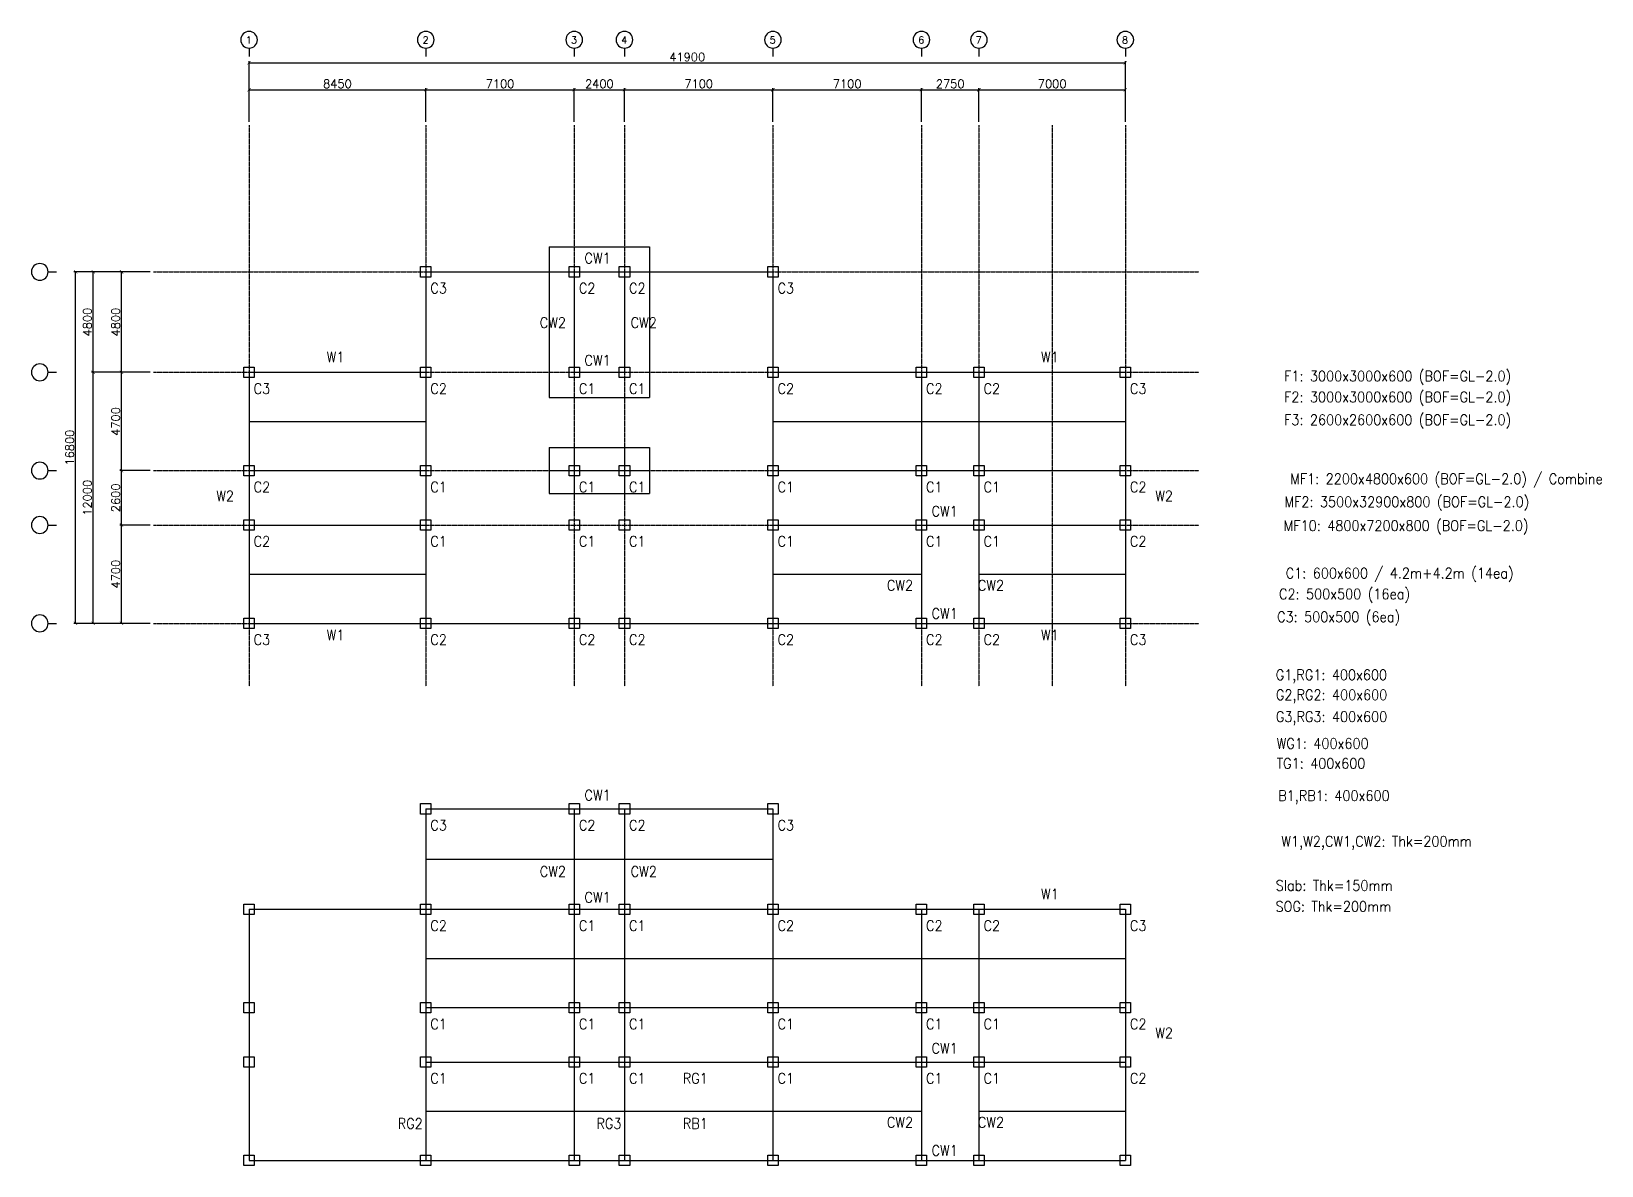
# Model space of a CAD drawing. Header units: millimetres. Extents: x -232466 to 399172, y -86855 to 307772.
# Drawn here: x 188312 to 263390, y 237455 to 291668 of the extents above; entities that cross this region are included whole.
import ezdxf
from ezdxf.enums import TextEntityAlignment as Align

# ---------------------------------------------------------------- set-up
doc = ezdxf.new("R2010")
doc.units = ezdxf.units.MM
doc.linetypes.add('AXES', pattern=[50.8, 31.75, -6.35, 6.35, -6.35])
doc.linetypes.add('CENTER', pattern=[2, 1.25, -0.25, 0.25, -0.25])
doc.layers.add('0S_Midas', color=11, linetype='Continuous', lineweight=30)
for name, color, linetype in [('0S_Name', 7, 'Continuous'), ('Center Line', 1, 'CENTER'), ('COL', 2, 'Continuous'), ('dim', 7, 'Continuous'), ('SYM', 7, 'Continuous')]:
    doc.layers.add(name, color=color, linetype=linetype)
doc.styles.add('ROMAND', font='romand')
doc.styles.add('RomanS', font='romans.shx')
doc.dimstyles.new('HYUNDAI', dxfattribs={"dimscale": 120, "dimtxt": 3, "dimasz": 3, "dimexe": 1, "dimexo": 2, "dimgap": 1, "dimtad": 1, "dimdec": 0, "dimdsep": 46, "dimtxsty": 'RomanS', "dimcen": 0, "dimclrd": 256, "dimclre": 256, "dimclrt": 3, "dimadec": 0, "dimazin": 0, "dimtfac": 1, "dimtdec": 0, "dimtix": 1, "dimtmove": 2, "dimatfit": 3, "dimfxl": 1, "dimtvp": 1, "dimtolj": 1, "dimarcsym": 0})

# ---------------------------------------------------------------- blocks, each defined once
blk = doc.blocks.new('_ArchTick')
at = {"color": 0, "linetype": 'ByBlock', "const_width": 0.15}
blk.add_lwpolyline([(-0.5, -0.5), (0.5, 0.5)], dxfattribs=at)
blk = doc.blocks.new('*D334')
at = {"layer": 'Defpoints', "color": 0}
for p in [(190425, 280174), (194149, 280174), (194149, 263374)]:
    blk.add_point(p, dxfattribs=at)
at = {"layer": 'dim', "lineweight": -2}
for p, q in [((193989, 280174), (190345, 280174)), ((190425, 263374), (190425, 280174)), ((193989, 263374), (190345, 263374))]:
    blk.add_line(p, q, dxfattribs=at)
at = {"layer": 'dim', "lineweight": -2, "xscale": 160, "yscale": 160, "zscale": 160}
for p, rotation in [((190425, 280174), 90), ((190425, 263374), 270)]:
    blk.add_blockref('_ArchTick', p, dxfattribs=dict(at, rotation=rotation))
at = {"layer": 'dim', "color": 0, "insert": (190145, 271774), "char_height": 400, "attachment_point": 5, "rotation": 90, "style": 'RomanS', "bg_fill": 3, "box_fill_scale": 1.1, "bg_fill_color": 257, "bg_fill_transparency": 0}
blk.add_mtext('\\A1;16800', dxfattribs=at)
blk = doc.blocks.new('*D335')
at = {"layer": 'Defpoints', "color": 0}
for p in [(191269, 280174), (194149, 280174), (194149, 275374)]:
    blk.add_point(p, dxfattribs=at)
at = {"layer": 'dim', "lineweight": -2}
for p, q in [((193989, 280174), (191189, 280174)), ((191269, 275374), (191269, 280174)), ((193989, 275374), (191189, 275374))]:
    blk.add_line(p, q, dxfattribs=at)
at = {"layer": 'dim', "lineweight": -2, "xscale": 160, "yscale": 160, "zscale": 160}
for p, rotation in [((191269, 280174), 90), ((191269, 275374), 270)]:
    blk.add_blockref('_ArchTick', p, dxfattribs=dict(at, rotation=rotation))
at = {"layer": 'dim', "color": 0, "insert": (190989, 277774), "char_height": 400, "attachment_point": 5, "rotation": 90, "style": 'RomanS', "bg_fill": 3, "box_fill_scale": 1.1, "bg_fill_color": 257, "bg_fill_transparency": 0}
blk.add_mtext('\\A1;4800', dxfattribs=at)
blk = doc.blocks.new('*D336')
at = {"layer": 'Defpoints', "color": 0}
for p in [(207168, 288882), (198718, 287184), (207168, 287184)]:
    blk.add_point(p, dxfattribs=at)
at = {"layer": 'dim', "lineweight": -2}
for p, q in [((198718, 287344), (198718, 288962)), ((198718, 288882), (207168, 288882)), ((207168, 287344), (207168, 288962))]:
    blk.add_line(p, q, dxfattribs=at)
at = {"layer": 'dim', "lineweight": -2, "xscale": 160, "yscale": 160, "zscale": 160, "rotation": 180}
blk.add_blockref('_ArchTick', (198718, 288882), dxfattribs=at)
at = {"layer": 'dim', "lineweight": -2, "xscale": 160, "yscale": 160, "zscale": 160}
blk.add_blockref('_ArchTick', (207168, 288882), dxfattribs=at)
at = {"layer": 'dim', "color": 0, "insert": (202943, 289162), "char_height": 400, "attachment_point": 5, "style": 'RomanS', "bg_fill": 3, "box_fill_scale": 1.1, "bg_fill_color": 257, "bg_fill_transparency": 0}
blk.add_mtext('\\A1;8450', dxfattribs=at)
blk = doc.blocks.new('주열')
at = {"layer": 'SYM'}
blk.add_line((0, 600), (0, 0), dxfattribs=at)
blk.add_circle((0, 1200), 600, dxfattribs=at)
blk = doc.blocks.new('*D337')
at = {"layer": 'Defpoints', "color": 0}
for p in [(240618, 290162), (198718, 287184), (240618, 287184)]:
    blk.add_point(p, dxfattribs=at)
at = {"layer": 'dim', "lineweight": -2}
for p, q in [((198718, 287344), (198718, 290242)), ((198718, 290162), (240618, 290162)), ((240618, 287344), (240618, 290242))]:
    blk.add_line(p, q, dxfattribs=at)
at = {"layer": 'dim', "lineweight": -2, "xscale": 160, "yscale": 160, "zscale": 160, "rotation": 180}
blk.add_blockref('_ArchTick', (198718, 290162), dxfattribs=at)
at = {"layer": 'dim', "lineweight": -2, "xscale": 160, "yscale": 160, "zscale": 160}
blk.add_blockref('_ArchTick', (240618, 290162), dxfattribs=at)
at = {"layer": 'dim', "color": 0, "insert": (219668, 290442), "char_height": 400, "attachment_point": 5, "style": 'RomanS', "bg_fill": 3, "box_fill_scale": 1.1, "bg_fill_color": 257, "bg_fill_transparency": 0}
blk.add_mtext('\\A1;41900', dxfattribs=at)
blk = doc.blocks.new('*D338')
at = {"layer": 'Defpoints', "color": 0}
for p in [(214268, 288882), (207168, 287184), (214268, 287184)]:
    blk.add_point(p, dxfattribs=at)
at = {"layer": 'dim', "lineweight": -2}
for p, q in [((207168, 287344), (207168, 288962)), ((207168, 288882), (214268, 288882)), ((214268, 287344), (214268, 288962))]:
    blk.add_line(p, q, dxfattribs=at)
at = {"layer": 'dim', "lineweight": -2, "xscale": 160, "yscale": 160, "zscale": 160, "rotation": 180}
blk.add_blockref('_ArchTick', (207168, 288882), dxfattribs=at)
at = {"layer": 'dim', "lineweight": -2, "xscale": 160, "yscale": 160, "zscale": 160}
blk.add_blockref('_ArchTick', (214268, 288882), dxfattribs=at)
at = {"layer": 'dim', "color": 0, "insert": (210718, 289162), "char_height": 400, "attachment_point": 5, "style": 'RomanS', "bg_fill": 3, "box_fill_scale": 1.1, "bg_fill_color": 257, "bg_fill_transparency": 0}
blk.add_mtext('\\A1;7100', dxfattribs=at)
blk = doc.blocks.new('*D339')
at = {"layer": 'Defpoints', "color": 0}
for p in [(216668, 288882), (214268, 287184), (216668, 287184)]:
    blk.add_point(p, dxfattribs=at)
at = {"layer": 'dim', "lineweight": -2}
for p, q in [((214268, 287344), (214268, 288962)), ((214268, 288882), (216668, 288882)), ((216668, 287344), (216668, 288962))]:
    blk.add_line(p, q, dxfattribs=at)
at = {"layer": 'dim', "lineweight": -2, "xscale": 160, "yscale": 160, "zscale": 160, "rotation": 180}
blk.add_blockref('_ArchTick', (214268, 288882), dxfattribs=at)
at = {"layer": 'dim', "lineweight": -2, "xscale": 160, "yscale": 160, "zscale": 160}
blk.add_blockref('_ArchTick', (216668, 288882), dxfattribs=at)
at = {"layer": 'dim', "color": 0, "insert": (215468, 289162), "char_height": 400, "attachment_point": 5, "style": 'RomanS', "bg_fill": 3, "box_fill_scale": 1.1, "bg_fill_color": 257, "bg_fill_transparency": 0}
blk.add_mtext('\\A1;2400', dxfattribs=at)
blk = doc.blocks.new('*D340')
at = {"layer": 'Defpoints', "color": 0}
for p in [(223768, 288882), (216668, 287184), (223768, 287184)]:
    blk.add_point(p, dxfattribs=at)
at = {"layer": 'dim', "lineweight": -2}
for p, q in [((216668, 287344), (216668, 288962)), ((216668, 288882), (223768, 288882)), ((223768, 287344), (223768, 288962))]:
    blk.add_line(p, q, dxfattribs=at)
at = {"layer": 'dim', "lineweight": -2, "xscale": 160, "yscale": 160, "zscale": 160, "rotation": 180}
blk.add_blockref('_ArchTick', (216668, 288882), dxfattribs=at)
at = {"layer": 'dim', "lineweight": -2, "xscale": 160, "yscale": 160, "zscale": 160}
blk.add_blockref('_ArchTick', (223768, 288882), dxfattribs=at)
at = {"layer": 'dim', "color": 0, "insert": (220218, 289162), "char_height": 400, "attachment_point": 5, "style": 'RomanS', "bg_fill": 3, "box_fill_scale": 1.1, "bg_fill_color": 257, "bg_fill_transparency": 0}
blk.add_mtext('\\A1;7100', dxfattribs=at)
blk = doc.blocks.new('*D341')
at = {"layer": 'Defpoints', "color": 0}
for p in [(230868, 288882), (223768, 287184), (230868, 287184)]:
    blk.add_point(p, dxfattribs=at)
at = {"layer": 'dim', "lineweight": -2}
for p, q in [((223768, 287344), (223768, 288962)), ((223768, 288882), (230868, 288882)), ((230868, 287344), (230868, 288962))]:
    blk.add_line(p, q, dxfattribs=at)
at = {"layer": 'dim', "lineweight": -2, "xscale": 160, "yscale": 160, "zscale": 160, "rotation": 180}
blk.add_blockref('_ArchTick', (223768, 288882), dxfattribs=at)
at = {"layer": 'dim', "lineweight": -2, "xscale": 160, "yscale": 160, "zscale": 160}
blk.add_blockref('_ArchTick', (230868, 288882), dxfattribs=at)
at = {"layer": 'dim', "color": 0, "insert": (227318, 289162), "char_height": 400, "attachment_point": 5, "style": 'RomanS', "bg_fill": 3, "box_fill_scale": 1.1, "bg_fill_color": 257, "bg_fill_transparency": 0}
blk.add_mtext('\\A1;7100', dxfattribs=at)
blk = doc.blocks.new('*D342')
at = {"layer": 'Defpoints', "color": 0}
for p in [(233618, 288882), (230868, 287184), (233618, 287184)]:
    blk.add_point(p, dxfattribs=at)
at = {"layer": 'dim', "lineweight": -2}
for p, q in [((230868, 287344), (230868, 288962)), ((230868, 288882), (233618, 288882)), ((233618, 287344), (233618, 288962))]:
    blk.add_line(p, q, dxfattribs=at)
at = {"layer": 'dim', "lineweight": -2, "xscale": 160, "yscale": 160, "zscale": 160, "rotation": 180}
blk.add_blockref('_ArchTick', (230868, 288882), dxfattribs=at)
at = {"layer": 'dim', "lineweight": -2, "xscale": 160, "yscale": 160, "zscale": 160}
blk.add_blockref('_ArchTick', (233618, 288882), dxfattribs=at)
at = {"layer": 'dim', "color": 0, "insert": (232243, 289162), "char_height": 400, "attachment_point": 5, "style": 'RomanS', "bg_fill": 3, "box_fill_scale": 1.1, "bg_fill_color": 257, "bg_fill_transparency": 0}
blk.add_mtext('\\A1;2750', dxfattribs=at)
blk = doc.blocks.new('*D343')
at = {"layer": 'Defpoints', "color": 0}
for p in [(240618, 288882), (233618, 287184), (240618, 287184)]:
    blk.add_point(p, dxfattribs=at)
at = {"layer": 'dim', "lineweight": -2}
for p, q in [((233618, 287344), (233618, 288962)), ((233618, 288882), (240618, 288882)), ((240618, 287344), (240618, 288962))]:
    blk.add_line(p, q, dxfattribs=at)
at = {"layer": 'dim', "lineweight": -2, "xscale": 160, "yscale": 160, "zscale": 160, "rotation": 180}
blk.add_blockref('_ArchTick', (233618, 288882), dxfattribs=at)
at = {"layer": 'dim', "lineweight": -2, "xscale": 160, "yscale": 160, "zscale": 160}
blk.add_blockref('_ArchTick', (240618, 288882), dxfattribs=at)
at = {"layer": 'dim', "color": 0, "insert": (237118, 289162), "char_height": 400, "attachment_point": 5, "style": 'RomanS', "bg_fill": 3, "box_fill_scale": 1.1, "bg_fill_color": 257, "bg_fill_transparency": 0}
blk.add_mtext('\\A1;7000', dxfattribs=at)
blk = doc.blocks.new('*D344')
at = {"layer": 'Defpoints', "color": 0}
for p in [(191269, 275374), (194149, 275374), (194149, 263374)]:
    blk.add_point(p, dxfattribs=at)
at = {"layer": 'dim', "lineweight": -2}
for p, q in [((193989, 275374), (191189, 275374)), ((191269, 263374), (191269, 275374)), ((193989, 263374), (191189, 263374))]:
    blk.add_line(p, q, dxfattribs=at)
at = {"layer": 'dim', "lineweight": -2, "xscale": 160, "yscale": 160, "zscale": 160}
for p, rotation in [((191269, 275374), 90), ((191269, 263374), 270)]:
    blk.add_blockref('_ArchTick', p, dxfattribs=dict(at, rotation=rotation))
at = {"layer": 'dim', "color": 0, "insert": (190989, 269374), "char_height": 400, "attachment_point": 5, "rotation": 90, "style": 'RomanS', "bg_fill": 3, "box_fill_scale": 1.1, "bg_fill_color": 257, "bg_fill_transparency": 0}
blk.add_mtext('\\A1;12000', dxfattribs=at)
blk = doc.blocks.new('*D345')
at = {"layer": 'Defpoints', "color": 0}
for p in [(192622, 280174), (194149, 280174), (194149, 275374)]:
    blk.add_point(p, dxfattribs=at)
at = {"layer": 'dim', "lineweight": -2}
for p, q in [((193989, 280174), (192542, 280174)), ((192622, 275374), (192622, 280174)), ((193989, 275374), (192542, 275374))]:
    blk.add_line(p, q, dxfattribs=at)
at = {"layer": 'dim', "lineweight": -2, "xscale": 160, "yscale": 160, "zscale": 160}
for p, rotation in [((192622, 280174), 90), ((192622, 275374), 270)]:
    blk.add_blockref('_ArchTick', p, dxfattribs=dict(at, rotation=rotation))
at = {"layer": 'dim', "color": 0, "insert": (192342, 277774), "char_height": 400, "attachment_point": 5, "rotation": 90, "style": 'RomanS', "bg_fill": 3, "box_fill_scale": 1.1, "bg_fill_color": 257, "bg_fill_transparency": 0}
blk.add_mtext('\\A1;4800', dxfattribs=at)
blk = doc.blocks.new('*D346')
at = {"layer": 'Defpoints', "color": 0}
for p in [(192622, 275374), (194149, 275374), (194149, 270674)]:
    blk.add_point(p, dxfattribs=at)
at = {"layer": 'dim', "lineweight": -2}
for p, q in [((193989, 275374), (192542, 275374)), ((192622, 270674), (192622, 275374)), ((193989, 270674), (192542, 270674))]:
    blk.add_line(p, q, dxfattribs=at)
at = {"layer": 'dim', "lineweight": -2, "xscale": 160, "yscale": 160, "zscale": 160}
for p, rotation in [((192622, 275374), 90), ((192622, 270674), 270)]:
    blk.add_blockref('_ArchTick', p, dxfattribs=dict(at, rotation=rotation))
at = {"layer": 'dim', "color": 0, "insert": (192342, 273024), "char_height": 400, "attachment_point": 5, "rotation": 90, "style": 'RomanS', "bg_fill": 3, "box_fill_scale": 1.1, "bg_fill_color": 257, "bg_fill_transparency": 0}
blk.add_mtext('\\A1;4700', dxfattribs=at)
blk = doc.blocks.new('*D347')
at = {"layer": 'Defpoints', "color": 0}
for p in [(192622, 270674), (194149, 270674), (194149, 268074)]:
    blk.add_point(p, dxfattribs=at)
at = {"layer": 'dim', "lineweight": -2}
for p, q in [((193989, 270674), (192542, 270674)), ((192622, 268074), (192622, 270674)), ((193989, 268074), (192542, 268074))]:
    blk.add_line(p, q, dxfattribs=at)
at = {"layer": 'dim', "lineweight": -2, "xscale": 160, "yscale": 160, "zscale": 160}
for p, rotation in [((192622, 270674), 90), ((192622, 268074), 270)]:
    blk.add_blockref('_ArchTick', p, dxfattribs=dict(at, rotation=rotation))
at = {"layer": 'dim', "color": 0, "insert": (192342, 269374), "char_height": 400, "attachment_point": 5, "rotation": 90, "style": 'RomanS', "bg_fill": 3, "box_fill_scale": 1.1, "bg_fill_color": 257, "bg_fill_transparency": 0}
blk.add_mtext('\\A1;2600', dxfattribs=at)
blk = doc.blocks.new('*D348')
at = {"layer": 'Defpoints', "color": 0}
for p in [(192622, 268074), (194149, 268074), (194149, 263374)]:
    blk.add_point(p, dxfattribs=at)
at = {"layer": 'dim', "lineweight": -2}
for p, q in [((193989, 268074), (192542, 268074)), ((192622, 263374), (192622, 268074)), ((193989, 263374), (192542, 263374))]:
    blk.add_line(p, q, dxfattribs=at)
at = {"layer": 'dim', "lineweight": -2, "xscale": 160, "yscale": 160, "zscale": 160}
for p, rotation in [((192622, 268074), 90), ((192622, 263374), 270)]:
    blk.add_blockref('_ArchTick', p, dxfattribs=dict(at, rotation=rotation))
at = {"layer": 'dim', "color": 0, "insert": (192342, 265724), "char_height": 400, "attachment_point": 5, "rotation": 90, "style": 'RomanS', "bg_fill": 3, "box_fill_scale": 1.1, "bg_fill_color": 257, "bg_fill_transparency": 0}
blk.add_mtext('\\A1;4700', dxfattribs=at)

msp = doc.modelspace()

# ---------------------------------------------------------------- linework, layer by layer
at = {"layer": '0S_Midas', "color": 3}
for p, q in [((207167.9, 280173.9), (223767.9, 280173.9)), ((207167.9, 280173.9), (207167.9, 263373.9)), ((214267.9, 280173.9), (214267.9, 275373.9)), ((216667.9, 280173.9), (216667.9, 275373.9)), ((223767.9, 280173.9), (223767.9, 263373.9)), ((198717.9, 275373.9), (198717.9, 263373.9)), ((198717.9, 275373.9), (207167.9, 275373.9)), ((214267.9, 275373.9), (216667.9, 275373.9)), ((223767.9, 275373.9), (240617.9, 275373.9)), ((230867.9, 275373.9), (230867.9, 263373.9)), ((233617.9, 275373.9), (233617.9, 263373.9)), ((240617.9, 275373.9), (240617.9, 263373.9)), ((198717.9, 270673.9), (207167.9, 270673.9)), ((223767.9, 270673.9), (240617.9, 270673.9)), ((198717.9, 268073.9), (207167.9, 268073.9)), ((223767.9, 268073.9), (240617.9, 268073.9)), ((198717.9, 263373.9), (240617.9, 263373.9)), ((207167.9, 254505), (223767.9, 254505)), ((207167.9, 254505), (207167.9, 237705)), ((214267.9, 254505), (214267.9, 237705)), ((216667.9, 254505), (216667.9, 237705)), ((223767.9, 254505), (223767.9, 237705)), ((207167.9, 249705), (240617.9, 249705)), ((230867.9, 249705), (230867.9, 237705)), ((233617.9, 249705), (233617.9, 237705)), ((240617.9, 249705), (240617.9, 237705)), ((207167.9, 245005), (240617.9, 245005)), ((207167.9, 242405), (240617.9, 242405)), ((207167.9, 237705), (240617.9, 237705))]:
    msp.add_line(p, q, dxfattribs=at)
at = {"layer": '0S_Midas', "color": 2}
for p, q in [((198717.9, 273023.9), (207167.9, 273023.9)), ((223767.9, 273023.9), (240617.9, 273023.9)), ((198717.9, 265723.9), (207167.9, 265723.9)), ((223767.9, 265723.9), (230867.9, 265723.9)), ((233617.9, 265723.9), (240617.9, 265723.9)), ((207167.9, 252105), (223767.9, 252105)), ((207167.9, 247355), (240617.9, 247355)), ((207167.9, 240055), (230867.9, 240055)), ((233617.9, 240055), (240617.9, 240055))]:
    msp.add_line(p, q, dxfattribs=at)
at = {"layer": '0S_Midas', "color": 0}
for p, q in [((198717.9, 249705), (198717.9, 237705)), ((198717.9, 249705), (207167.9, 249705)), ((198717.9, 237705), (207167.9, 237705))]:
    msp.add_line(p, q, dxfattribs=at)
at = {"layer": '0S_Name'}
for p, q in [((213067.9, 281373.9), (213067.9, 274173.9)), ((213067.9, 281373.9), (217867.9, 281373.9)), ((217867.9, 281373.9), (217867.9, 274173.9)), ((213067.9, 274173.9), (217867.9, 274173.9)), ((213067.9, 271773.9), (217867.9, 271773.9)), ((213067.9, 271773.9), (213067.9, 269573.9)), ((214267.9, 271773.9), (214267.9, 269573.9)), ((216667.9, 271773.9), (216667.9, 269573.9)), ((217867.9, 271773.9), (217867.9, 269573.9)), ((213067.9, 270673.9), (217867.9, 270673.9)), ((213067.9, 269573.9), (217867.9, 269573.9))]:
    msp.add_line(p, q, dxfattribs=at)
at = {"layer": 'Center Line', "linetype": 'AXES'}
msp.add_line((198717.9, 287183.6), (198717.9, 260373.9), dxfattribs=at)
at = {"layer": 'COL'}
for points in [[(206917.9, 279923.9), (206917.9, 280423.9), (207417.9, 280423.9), (207417.9, 279923.9)], [(214017.9, 279923.9), (214017.9, 280423.9), (214517.9, 280423.9), (214517.9, 279923.9)], [(216417.9, 279923.9), (216417.9, 280423.9), (216917.9, 280423.9), (216917.9, 279923.9)], [(223517.9, 279923.9), (223517.9, 280423.9), (224017.9, 280423.9), (224017.9, 279923.9)], [(198467.9, 275123.9), (198467.9, 275623.9), (198967.9, 275623.9), (198967.9, 275123.9)], [(206917.9, 275123.9), (206917.9, 275623.9), (207417.9, 275623.9), (207417.9, 275123.9)], [(214017.9, 275123.9), (214017.9, 275623.9), (214517.9, 275623.9), (214517.9, 275123.9)], [(216417.9, 275123.9), (216417.9, 275623.9), (216917.9, 275623.9), (216917.9, 275123.9)], [(223517.9, 275123.9), (223517.9, 275623.9), (224017.9, 275623.9), (224017.9, 275123.9)], [(230617.9, 275123.9), (230617.9, 275623.9), (231117.9, 275623.9), (231117.9, 275123.9)], [(233367.9, 275123.9), (233367.9, 275623.9), (233867.9, 275623.9), (233867.9, 275123.9)], [(240367.9, 275123.9), (240367.9, 275623.9), (240867.9, 275623.9), (240867.9, 275123.9)], [(198467.9, 270423.9), (198467.9, 270923.9), (198967.9, 270923.9), (198967.9, 270423.9)], [(206917.9, 270423.9), (206917.9, 270923.9), (207417.9, 270923.9), (207417.9, 270423.9)], [(214017.9, 270423.9), (214017.9, 270923.9), (214517.9, 270923.9), (214517.9, 270423.9)], [(216417.9, 270423.9), (216417.9, 270923.9), (216917.9, 270923.9), (216917.9, 270423.9)], [(223517.9, 270423.9), (223517.9, 270923.9), (224017.9, 270923.9), (224017.9, 270423.9)], [(230617.9, 270423.9), (230617.9, 270923.9), (231117.9, 270923.9), (231117.9, 270423.9)], [(233367.9, 270423.9), (233367.9, 270923.9), (233867.9, 270923.9), (233867.9, 270423.9)], [(240367.9, 270423.9), (240367.9, 270923.9), (240867.9, 270923.9), (240867.9, 270423.9)], [(198467.9, 267823.9), (198467.9, 268323.9), (198967.9, 268323.9), (198967.9, 267823.9)], [(206917.9, 267823.9), (206917.9, 268323.9), (207417.9, 268323.9), (207417.9, 267823.9)], [(214017.9, 267823.9), (214017.9, 268323.9), (214517.9, 268323.9), (214517.9, 267823.9)], [(216417.9, 267823.9), (216417.9, 268323.9), (216917.9, 268323.9), (216917.9, 267823.9)], [(223517.9, 267823.9), (223517.9, 268323.9), (224017.9, 268323.9), (224017.9, 267823.9)], [(230617.9, 267823.9), (230617.9, 268323.9), (231117.9, 268323.9), (231117.9, 267823.9)], [(233367.9, 267823.9), (233367.9, 268323.9), (233867.9, 268323.9), (233867.9, 267823.9)], [(240367.9, 267823.9), (240367.9, 268323.9), (240867.9, 268323.9), (240867.9, 267823.9)], [(198467.9, 263123.9), (198467.9, 263623.9), (198967.9, 263623.9), (198967.9, 263123.9)], [(206917.9, 263123.9), (206917.9, 263623.9), (207417.9, 263623.9), (207417.9, 263123.9)], [(214017.9, 263123.9), (214017.9, 263623.9), (214517.9, 263623.9), (214517.9, 263123.9)], [(216417.9, 263123.9), (216417.9, 263623.9), (216917.9, 263623.9), (216917.9, 263123.9)], [(223517.9, 263123.9), (223517.9, 263623.9), (224017.9, 263623.9), (224017.9, 263123.9)], [(230617.9, 263123.9), (230617.9, 263623.9), (231117.9, 263623.9), (231117.9, 263123.9)], [(233367.9, 263123.9), (233367.9, 263623.9), (233867.9, 263623.9), (233867.9, 263123.9)], [(240367.9, 263123.9), (240367.9, 263623.9), (240867.9, 263623.9), (240867.9, 263123.9)], [(206917.9, 254255), (206917.9, 254755), (207417.9, 254755), (207417.9, 254255)], [(214017.9, 254255), (214017.9, 254755), (214517.9, 254755), (214517.9, 254255)], [(216417.9, 254255), (216417.9, 254755), (216917.9, 254755), (216917.9, 254255)], [(223517.9, 254255), (223517.9, 254755), (224017.9, 254755), (224017.9, 254255)], [(198467.9, 249455), (198467.9, 249955), (198967.9, 249955), (198967.9, 249455)], [(206917.9, 249455), (206917.9, 249955), (207417.9, 249955), (207417.9, 249455)], [(214017.9, 249455), (214017.9, 249955), (214517.9, 249955), (214517.9, 249455)], [(216417.9, 249455), (216417.9, 249955), (216917.9, 249955), (216917.9, 249455)], [(223517.9, 249455), (223517.9, 249955), (224017.9, 249955), (224017.9, 249455)], [(230617.9, 249455), (230617.9, 249955), (231117.9, 249955), (231117.9, 249455)], [(233367.9, 249455), (233367.9, 249955), (233867.9, 249955), (233867.9, 249455)], [(240367.9, 249455), (240367.9, 249955), (240867.9, 249955), (240867.9, 249455)], [(198467.9, 244755), (198467.9, 245255), (198967.9, 245255), (198967.9, 244755)], [(206917.9, 244755), (206917.9, 245255), (207417.9, 245255), (207417.9, 244755)], [(214017.9, 244755), (214017.9, 245255), (214517.9, 245255), (214517.9, 244755)], [(216417.9, 244755), (216417.9, 245255), (216917.9, 245255), (216917.9, 244755)], [(223517.9, 244755), (223517.9, 245255), (224017.9, 245255), (224017.9, 244755)], [(230617.9, 244755), (230617.9, 245255), (231117.9, 245255), (231117.9, 244755)], [(233367.9, 244755), (233367.9, 245255), (233867.9, 245255), (233867.9, 244755)], [(240367.9, 244755), (240367.9, 245255), (240867.9, 245255), (240867.9, 244755)], [(198467.9, 242155), (198467.9, 242655), (198967.9, 242655), (198967.9, 242155)], [(206917.9, 242155), (206917.9, 242655), (207417.9, 242655), (207417.9, 242155)], [(214017.9, 242155), (214017.9, 242655), (214517.9, 242655), (214517.9, 242155)], [(216417.9, 242155), (216417.9, 242655), (216917.9, 242655), (216917.9, 242155)], [(223517.9, 242155), (223517.9, 242655), (224017.9, 242655), (224017.9, 242155)], [(230617.9, 242155), (230617.9, 242655), (231117.9, 242655), (231117.9, 242155)], [(233367.9, 242155), (233367.9, 242655), (233867.9, 242655), (233867.9, 242155)], [(240367.9, 242155), (240367.9, 242655), (240867.9, 242655), (240867.9, 242155)], [(198467.9, 237455), (198467.9, 237955), (198967.9, 237955), (198967.9, 237455)], [(206917.9, 237455), (206917.9, 237955), (207417.9, 237955), (207417.9, 237455)], [(214017.9, 237455), (214017.9, 237955), (214517.9, 237955), (214517.9, 237455)], [(216417.9, 237455), (216417.9, 237955), (216917.9, 237955), (216917.9, 237455)], [(223517.9, 237455), (223517.9, 237955), (224017.9, 237955), (224017.9, 237455)], [(230617.9, 237455), (230617.9, 237955), (231117.9, 237955), (231117.9, 237455)], [(233367.9, 237455), (233367.9, 237955), (233867.9, 237955), (233867.9, 237455)], [(240367.9, 237455), (240367.9, 237955), (240867.9, 237955), (240867.9, 237455)]]:
    msp.add_lwpolyline(points, close=True, dxfattribs=at)

# ---------------------------------------------------------------- block references
at = {"layer": 'SYM', "xscale": -0.6666666666666666, "yscale": 0.6666666666666666, "zscale": 0.6666666666666666, "rotation": 359.9999999999999}
msp.add_blockref('주열', (198717.9, 290468.3), dxfattribs=at)

# ---------------------------------------------------------------- texts
at = {"layer": '0S_Name', "style": 'RomanS', "width": 0.9}
for s, p in [('CW1', (215380.6, 280831.8)), ('C3', (207783.2, 279392.9)), ('C2', (214883.2, 279392.9)), ('C2', (217283.2, 279392.9)), ('C3', (224383.2, 279392.9)), ('CW2', (213244.4, 277746.4)), ('CW2', (217591.8, 277746.4)), ('W1', (202849, 276101.1)), ('W1', (237004.7, 276101.1)), ('CW1', (215380.6, 275947.6)), ('F1: 3000x3000x600 (BOF=GL-2.0)', (253638.1, 275157.3)), ('C3', (199333.2, 274592.9)), ('C2', (207783.2, 274592.9)), ('C1', (214883.2, 274592.9)), ('C1', (217283.2, 274592.9)), ('C2', (224383.2, 274592.9)), ('C2', (231483.2, 274592.9)), ('C2', (234233.2, 274592.9)), ('C3', (241233.2, 274592.9)), ('F2: 3000x3000x600 (BOF=GL-2.0)', (253638.1, 274158.2)), ('F3: 2600x2600x600 (BOF=GL-2.0)', (253638.1, 273068.2)), ('MF1: 2200x4800x600 (BOF=GL-2.0) / Combine', (255974.3, 270243.7)), ('W2', (197573.5, 269458.8)), ('C2', (199333.2, 269892.9)), ('C1', (207783.2, 269892.9)), ('C1', (214883.2, 269892.9)), ('C1', (217283.2, 269892.9)), ('C1', (224383.2, 269892.9)), ('C1', (231483.2, 269892.9)), ('C1', (234233.2, 269892.9)), ('C2', (241233.2, 269892.9)), ('W2', (242470, 269458.8)), ('CW1', (231980.6, 268731.8)), ('MF2: 3500x32900x800 (BOF=GL-2.0)', (254078.9, 269145.5)), ('MF10: 4800x7200x800 (BOF=GL-2.0)', (254042.6, 268009.2)), ('C2', (199333.2, 267292.9)), ('C1', (207783.2, 267292.9)), ('C1', (214883.2, 267292.9)), ('C1', (217283.2, 267292.9)), ('C1', (224383.2, 267292.9)), ('C1', (231483.2, 267292.9)), ('C1', (234233.2, 267292.9)), ('C2', (241233.2, 267292.9)), ('C1: 600x600 / 4.2m+4.2m (14ea)', (253734.7, 265739.7)), ('CW2', (229844.4, 265192.4)), ('CW2', (234191.8, 265192.4)), ('C2: 500x500 (16ea)', (251098.5, 264740.5)), ('CW1', (231980.6, 263847.6)), ('C3: 500x500 (6ea)', (250815.2, 263650.6)), ('C3', (199333.2, 262592.9)), ('W1', (202849, 262812.7)), ('C2', (207783.2, 262592.9)), ('C2', (214883.2, 262592.9)), ('C2', (217283.2, 262592.9)), ('C2', (224383.2, 262592.9)), ('C2', (231483.2, 262592.9)), ('C2', (234233.2, 262592.9)), ('W1', (237004.7, 262812.7)), ('C3', (241233.2, 262592.9)), ('G1,RG1: 400x600', (250471.5, 260834.2)), ('G2,RG2: 400x600', (250480.3, 259880.5)), ('G3,RG3: 400x600', (250478.8, 258836)), ('WG1: 400x600', (250052, 257629.5)), ('TG1: 400x600', (249974.9, 256679.5)), ('CW1', (215380.6, 255162.9)), ('B1,RB1: 400x600', (250592.7, 255060.9)), ('C3', (207783.2, 253723.9)), ('C2', (214883.2, 253723.9)), ('C2', (217283.2, 253723.9)), ('C3', (224383.2, 253723.9)), ('W1,W2,CW1,CW2: Thk=200mm', (252631.5, 252878.9)), ('CW2', (213244.4, 251509.9)), ('CW2', (217591.8, 251509.9)), ('Slab: Thk=150mm', (250604.3, 250843)), ('CW1', (215380.6, 250278.6)), ('W1', (237004.7, 250432.2)), ('SOG: Thk=200mm', (250566.3, 249842.9)), ('C2', (207783.2, 248923.9)), ('C1', (214883.2, 248923.9)), ('C1', (217283.2, 248923.9)), ('C2', (224383.2, 248923.9)), ('C2', (231483.2, 248923.9)), ('C2', (234233.2, 248923.9)), ('C3', (241233.2, 248923.9)), ('C1', (207783.2, 244223.9)), ('C1', (214883.2, 244223.9)), ('C1', (217283.2, 244223.9)), ('C1', (224383.2, 244223.9)), ('C1', (231483.2, 244223.9)), ('C1', (234233.2, 244223.9)), ('C2', (241233.2, 244223.9)), ('W2', (242470, 243789.9)), ('CW1', (231980.6, 243062.9)), ('C1', (207783.2, 241623.9)), ('C1', (214883.2, 241623.9)), ('C1', (217283.2, 241623.9)), ('RG1', (220053.5, 241623.9)), ('C1', (224383.2, 241623.9)), ('C1', (231483.2, 241623.9)), ('C1', (234233.2, 241623.9)), ('C2', (241233.2, 241623.9)), ('RG2', (206425.3, 239469.3)), ('RG3', (215925.3, 239469.3)), ('RB1', (220053.5, 239469.3)), ('CW2', (229844.4, 239523.5)), ('CW2', (234191.8, 239523.5)), ('CW1', (231980.6, 238178.6))]:
    msp.add_text(s, height=500, dxfattribs=at).set_placement(p, align=Align.MIDDLE)
at = {"layer": 'SYM', "style": 'ROMAND'}
for s, p in [('1', (198562.3, 291084.1)), ('2', (207012.3, 291084.1)), ('3', (214112.3, 291084.1)), ('4', (216512.3, 291084.1)), ('5', (223612.3, 291084.1)), ('6', (230712.3, 291084.1)), ('7', (233462.3, 291084.1)), ('8', (240462.3, 291084.1))]:
    msp.add_text(s, height=336.4, dxfattribs=at).set_placement(p)

# ---------------------------------------------------------------- dimensions: what is measured, and where the dimension line sits
at = {"layer": 'dim'}
dim = msp.add_linear_dim(base=(190424.6, 280173.9), p1=(194149.3, 263373.9), p2=(194149.3, 280173.9), angle=90, dimstyle='HYUNDAI', override={"dimscale": 80, "dimtxt": 5, "dimasz": 2, "dimpost": '\\X', "dimblk1": 'ArchTick', "dimblk2": 'ArchTick', "dimsah": 1, "dimclrt": 0, "dimtfill": 1}, dxfattribs=at)
dim.commit()
dim.dimension.update_dxf_attribs({"geometry": '*D334', "text_midpoint": (190144.6, 271773.9)})

# ---------------------------------------------------------------- next in the draw order: linework, layer by layer
at = {"layer": 'Center Line', "linetype": 'AXES'}
msp.add_line((194149.3, 263373.9), (244135, 263373.9), dxfattribs=at)

# ---------------------------------------------------------------- next in the draw order: block references
at = {"layer": 'SYM', "xscale": -0.6666666666666666, "yscale": 0.6666666666666666, "zscale": 0.6666666666666666, "rotation": 89.9999999999997}
for p in [(189511.6, 280173.9), (189511.6, 275373.9), (189511.6, 270673.9), (189511.6, 268073.9), (189511.6, 263373.9)]:
    msp.add_blockref('주열', p, dxfattribs=at)

# ---------------------------------------------------------------- next in the draw order: dimensions: what is measured, and where the dimension line sits
at = {"layer": 'dim'}
dim = msp.add_linear_dim(base=(207167.9, 288881.9), p1=(198717.9, 287183.6), p2=(207167.9, 287183.6), dimstyle='HYUNDAI', override={"dimscale": 80, "dimtxt": 5, "dimasz": 2, "dimpost": '\\X', "dimblk1": 'ArchTick', "dimblk2": 'ArchTick', "dimsah": 1, "dimclrt": 0, "dimtfill": 1}, dxfattribs=at)
dim.commit()
dim.dimension.update_dxf_attribs({"geometry": '*D336', "text_midpoint": (202942.9, 289161.9)})
dim = msp.add_linear_dim(base=(191269.3, 280173.9), p1=(194149.3, 275373.9), p2=(194149.3, 280173.9), angle=90, dimstyle='HYUNDAI', override={"dimscale": 80, "dimtxt": 5, "dimasz": 2, "dimpost": '\\X', "dimblk1": 'ArchTick', "dimblk2": 'ArchTick', "dimsah": 1, "dimclrt": 0, "dimtfill": 1}, dxfattribs=at)
dim.commit()
dim.dimension.update_dxf_attribs({"geometry": '*D335', "text_midpoint": (190989.3, 277773.9)})

# ---------------------------------------------------------------- next in the draw order: linework, layer by layer
at = {"layer": 'Center Line', "linetype": 'AXES'}
for p, q in [((194149.3, 280173.9), (244135, 280173.9)), ((194149.3, 275373.9), (244135, 275373.9))]:
    msp.add_line(p, q, dxfattribs=at)

# ---------------------------------------------------------------- next in the draw order: dimensions: what is measured, and where the dimension line sits
at = {"layer": 'dim'}
dim = msp.add_linear_dim(base=(240617.9, 290161.5), p1=(198717.9, 287183.6), p2=(240617.9, 287183.6), dimstyle='HYUNDAI', override={"dimscale": 80, "dimtxt": 5, "dimasz": 2, "dimpost": '\\X', "dimblk1": 'ArchTick', "dimblk2": 'ArchTick', "dimsah": 1, "dimclrt": 0, "dimtfill": 1}, dxfattribs=at)
dim.commit()
dim.dimension.update_dxf_attribs({"geometry": '*D337', "text_midpoint": (219667.9, 290441.5)})

# ---------------------------------------------------------------- next in the draw order: linework, layer by layer
at = {"layer": 'Center Line', "linetype": 'AXES'}
for p, q in [((207167.9, 287183.6), (207167.9, 260373.9)), ((214267.9, 287183.6), (214267.9, 260373.9)), ((216667.9, 287183.6), (216667.9, 260373.9)), ((223767.9, 287183.6), (223767.9, 260373.9)), ((230867.9, 287183.6), (230867.9, 260373.9)), ((233617.9, 287183.6), (233617.9, 260373.9)), ((240617.9, 287183.6), (240617.9, 260373.9))]:
    msp.add_line(p, q, dxfattribs=at)

# ---------------------------------------------------------------- next in the draw order: block references
at = {"layer": 'SYM', "xscale": -0.6666666666666666, "yscale": 0.6666666666666666, "zscale": 0.6666666666666666, "rotation": 359.9999999999999}
for p in [(207167.9, 290468.3), (214267.9, 290468.3), (216667.9, 290468.3), (223767.9, 290468.3), (230867.9, 290468.3), (233617.9, 290468.3), (240617.9, 290468.3)]:
    msp.add_blockref('주열', p, dxfattribs=at)

# ---------------------------------------------------------------- next in the draw order: dimensions: what is measured, and where the dimension line sits
at = {"layer": 'dim'}
dim = msp.add_linear_dim(base=(191269.3, 275373.9), p1=(194149.3, 263373.9), p2=(194149.3, 275373.9), angle=90, dimstyle='HYUNDAI', override={"dimscale": 80, "dimtxt": 5, "dimasz": 2, "dimpost": '\\X', "dimblk1": 'ArchTick', "dimblk2": 'ArchTick', "dimsah": 1, "dimclrt": 0, "dimtfill": 1}, dxfattribs=at)
dim.commit()
dim.dimension.update_dxf_attribs({"geometry": '*D344', "text_midpoint": (190989.3, 269373.9)})

# ---------------------------------------------------------------- next in the draw order: linework, layer by layer
at = {"layer": 'Center Line', "linetype": 'AXES'}
for p, q in [((194149.3, 270673.9), (244135, 270673.9)), ((194149.3, 268073.9), (244135, 268073.9))]:
    msp.add_line(p, q, dxfattribs=at)

# ---------------------------------------------------------------- next in the draw order: dimensions: what is measured, and where the dimension line sits
at = {"layer": 'dim'}
dim = msp.add_linear_dim(base=(214267.9, 288881.9), p1=(207167.9, 287183.6), p2=(214267.9, 287183.6), dimstyle='HYUNDAI', override={"dimscale": 80, "dimtxt": 5, "dimasz": 2, "dimpost": '\\X', "dimblk1": 'ArchTick', "dimblk2": 'ArchTick', "dimsah": 1, "dimclrt": 0, "dimtfill": 1}, dxfattribs=at)
dim.commit()
dim.dimension.update_dxf_attribs({"geometry": '*D338', "text_midpoint": (210717.9, 289161.9)})
dim = msp.add_linear_dim(base=(192621.7, 280173.9), p1=(194149.3, 275373.9), p2=(194149.3, 280173.9), angle=90, dimstyle='HYUNDAI', override={"dimscale": 80, "dimtxt": 5, "dimasz": 2, "dimpost": '\\X', "dimblk1": 'ArchTick', "dimblk2": 'ArchTick', "dimsah": 1, "dimclrt": 0, "dimtfill": 1}, dxfattribs=at)
dim.commit()
dim.dimension.update_dxf_attribs({"geometry": '*D345', "text_midpoint": (192341.7, 277773.9)})

# ---------------------------------------------------------------- next in the draw order: dimensions: what is measured, and where the dimension line sits
dim = msp.add_linear_dim(base=(216667.9, 288881.9), p1=(214267.9, 287183.6), p2=(216667.9, 287183.6), dimstyle='HYUNDAI', override={"dimscale": 80, "dimtxt": 5, "dimasz": 2, "dimpost": '\\X', "dimblk1": 'ArchTick', "dimblk2": 'ArchTick', "dimsah": 1, "dimclrt": 0, "dimtfill": 1}, dxfattribs=at)
dim.commit()
dim.dimension.update_dxf_attribs({"geometry": '*D339', "text_midpoint": (215467.9, 289161.9)})
dim = msp.add_linear_dim(base=(192621.7, 275373.9), p1=(194149.3, 270673.9), p2=(194149.3, 275373.9), angle=90, dimstyle='HYUNDAI', override={"dimscale": 80, "dimtxt": 5, "dimasz": 2, "dimpost": '\\X', "dimblk1": 'ArchTick', "dimblk2": 'ArchTick', "dimsah": 1, "dimclrt": 0, "dimtfill": 1}, dxfattribs=at)
dim.commit()
dim.dimension.update_dxf_attribs({"geometry": '*D346', "text_midpoint": (192341.7, 273023.9)})

# ---------------------------------------------------------------- next in the draw order: dimensions: what is measured, and where the dimension line sits
dim = msp.add_linear_dim(base=(223767.9, 288881.9), p1=(216667.9, 287183.6), p2=(223767.9, 287183.6), dimstyle='HYUNDAI', override={"dimscale": 80, "dimtxt": 5, "dimasz": 2, "dimpost": '\\X', "dimblk1": 'ArchTick', "dimblk2": 'ArchTick', "dimsah": 1, "dimclrt": 0, "dimtfill": 1}, dxfattribs=at)
dim.commit()
dim.dimension.update_dxf_attribs({"geometry": '*D340', "text_midpoint": (220217.9, 289161.9)})
dim = msp.add_linear_dim(base=(192621.7, 270673.9), p1=(194149.3, 268073.9), p2=(194149.3, 270673.9), angle=90, dimstyle='HYUNDAI', override={"dimscale": 80, "dimtxt": 5, "dimasz": 2, "dimpost": '\\X', "dimblk1": 'ArchTick', "dimblk2": 'ArchTick', "dimsah": 1, "dimclrt": 0, "dimtfill": 1}, dxfattribs=at)
dim.commit()
dim.dimension.update_dxf_attribs({"geometry": '*D347', "text_midpoint": (192341.7, 269373.9)})

# ---------------------------------------------------------------- next in the draw order: dimensions: what is measured, and where the dimension line sits
dim = msp.add_linear_dim(base=(230867.9, 288881.9), p1=(223767.9, 287183.6), p2=(230867.9, 287183.6), dimstyle='HYUNDAI', override={"dimscale": 80, "dimtxt": 5, "dimasz": 2, "dimpost": '\\X', "dimblk1": 'ArchTick', "dimblk2": 'ArchTick', "dimsah": 1, "dimclrt": 0, "dimtfill": 1}, dxfattribs=at)
dim.commit()
dim.dimension.update_dxf_attribs({"geometry": '*D341', "text_midpoint": (227317.9, 289161.9)})
dim = msp.add_linear_dim(base=(192621.7, 268073.9), p1=(194149.3, 263373.9), p2=(194149.3, 268073.9), angle=90, dimstyle='HYUNDAI', override={"dimscale": 80, "dimtxt": 5, "dimasz": 2, "dimpost": '\\X', "dimblk1": 'ArchTick', "dimblk2": 'ArchTick', "dimsah": 1, "dimclrt": 0, "dimtfill": 1}, dxfattribs=at)
dim.commit()
dim.dimension.update_dxf_attribs({"geometry": '*D348', "text_midpoint": (192341.7, 265723.9)})

# ---------------------------------------------------------------- next in the draw order: dimensions: what is measured, and where the dimension line sits
dim = msp.add_linear_dim(base=(233617.9, 288881.9), p1=(230867.9, 287183.6), p2=(233617.9, 287183.6), dimstyle='HYUNDAI', override={"dimscale": 80, "dimtxt": 5, "dimasz": 2, "dimpost": '\\X', "dimblk1": 'ArchTick', "dimblk2": 'ArchTick', "dimsah": 1, "dimclrt": 0, "dimtfill": 1}, dxfattribs=at)
dim.commit()
dim.dimension.update_dxf_attribs({"geometry": '*D342', "text_midpoint": (232242.9, 289161.9)})

# ---------------------------------------------------------------- next in the draw order: dimensions: what is measured, and where the dimension line sits
dim = msp.add_linear_dim(base=(240617.9, 288881.9), p1=(233617.9, 287183.6), p2=(240617.9, 287183.6), dimstyle='HYUNDAI', override={"dimscale": 80, "dimtxt": 5, "dimasz": 2, "dimpost": '\\X', "dimblk1": 'ArchTick', "dimblk2": 'ArchTick', "dimsah": 1, "dimclrt": 0, "dimtfill": 1}, dxfattribs=at)
dim.commit()
dim.dimension.update_dxf_attribs({"geometry": '*D343', "text_midpoint": (237117.9, 289161.9)})

# ---------------------------------------------------------------- next in the draw order: linework, layer by layer
at = {"layer": 'Center Line', "linetype": 'AXES'}
msp.add_line((237117.9, 287183.6), (237117.9, 260373.9), dxfattribs=at)

doc.saveas('drawing.dxf')
